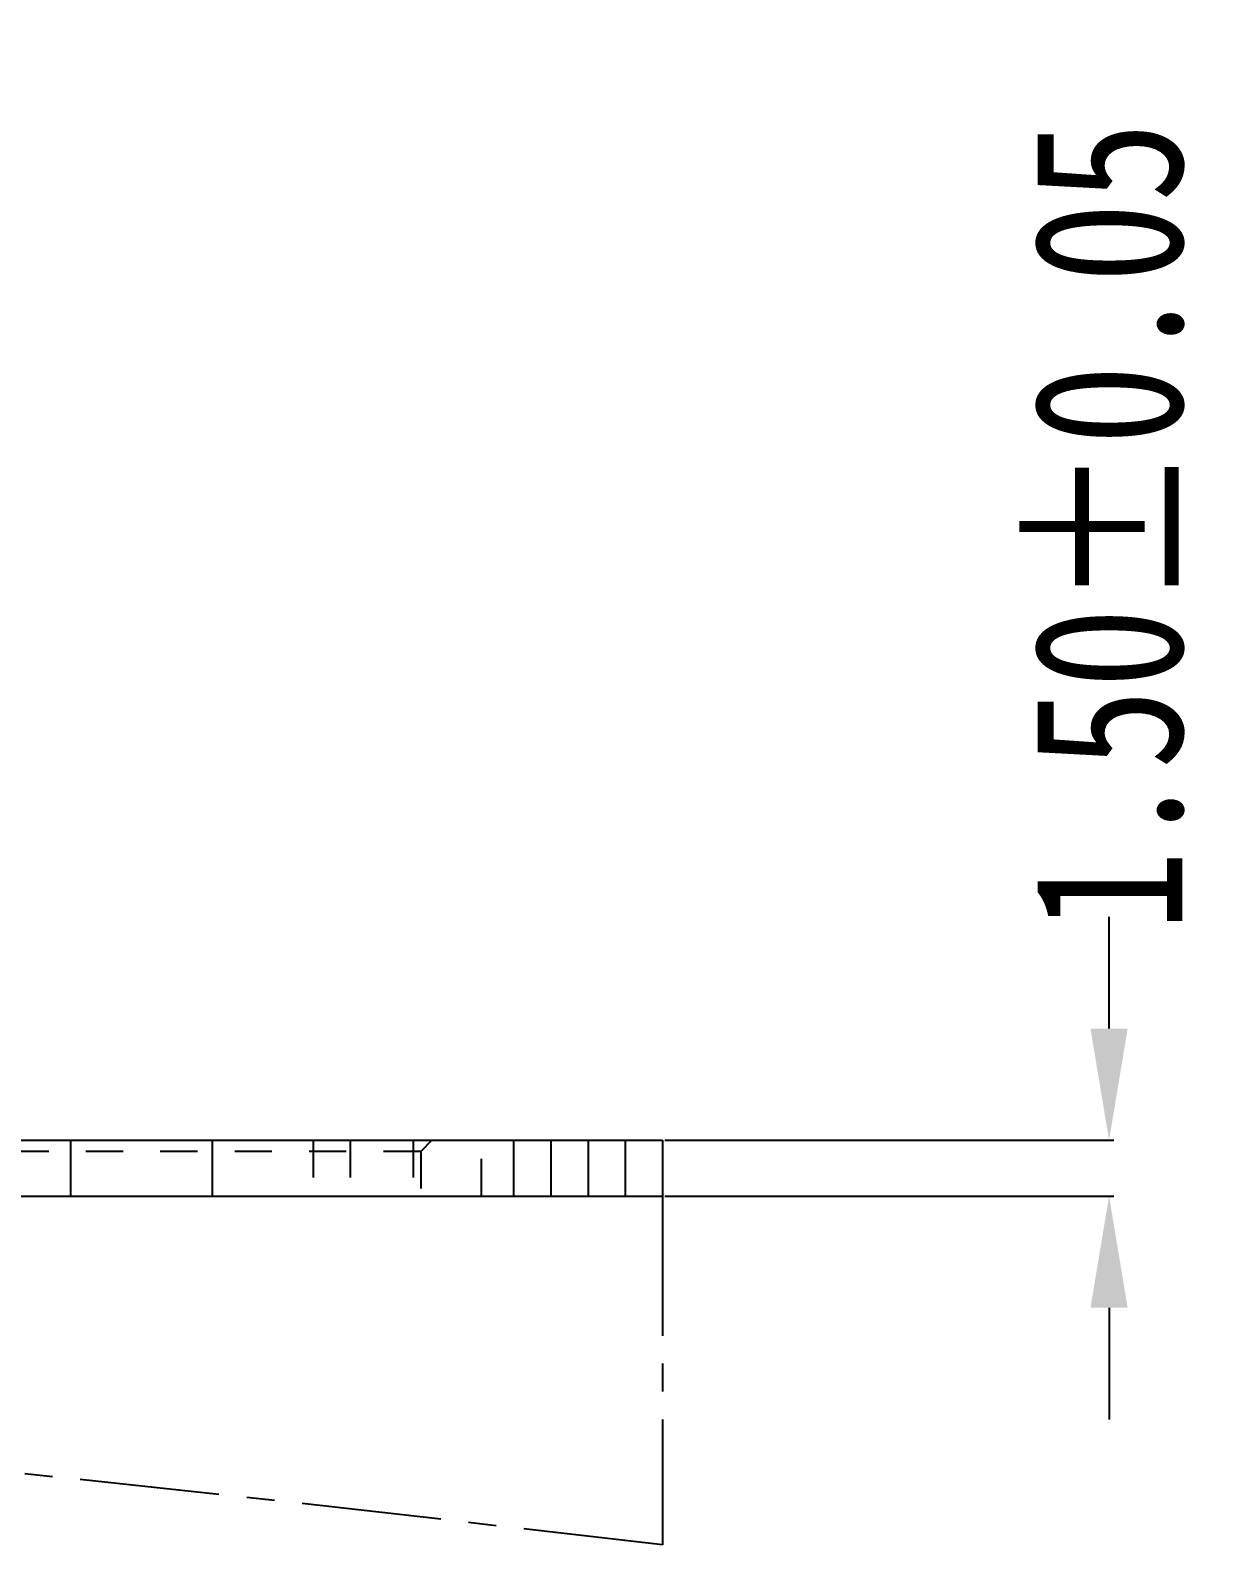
# Model space of a CAD drawing. Header units: inches. Extents: x 1246 to 1707, y -383 to -57.
# Drawn here: x 1620.93 to 1652.55, y -307.25 to -266.56 of the extents above; entities that cross this region are included whole.
import ezdxf

# ---------------------------------------------------------------- set-up
doc = ezdxf.new("R2010")
doc.units = ezdxf.units.IN
doc.header["$LTSCALE"] = 10
doc.header["$MEASUREMENT"] = 0
doc.header["$PDMODE"] = 3
doc.header["$PDSIZE"] = 0.3125
doc.linetypes.add('CENTER', pattern=[0.6, 0.375, -0.075, 0.075, -0.075])
doc.linetypes.add('HIDDEN', pattern=[0.2, 0.1, -0.1])
doc.layers.get('0').update_dxf_attribs({"linetype": 'CONTINUOUS'})
doc.layers.get('Defpoints').update_dxf_attribs({"linetype": 'CONTINUOUS'})
doc.layers.add('DEFAULT_2', color=8, linetype='HIDDEN')
doc.styles.get("Standard").update_dxf_attribs({"font": 'txt', "width": 0.8})
doc.dimstyles.get("Standard").update_dxf_attribs({"dimtxt": 4, "dimasz": 3, "dimexe": 0.125, "dimexo": 0.0625, "dimgap": 0.09, "dimtad": 0, "dimzin": 4, "dimdsep": 46, "dimtxsty": 'Standard', "dimcen": 0.09, "dimclrd": 4, "dimclre": 4, "dimclrt": 1, "dimadec": 0, "dimazin": 0, "dimtp": 0.01, "dimtm": 0.01, "dimtfac": 1, "dimtofl": 0, "dimtmove": 0, "dimatfit": 3, "dimfxl": 1, "dimtolj": 1, "dimtzin": 4, "dimarcsym": 0})

# ---------------------------------------------------------------- blocks, each defined once
blk = doc.blocks.new('*D25')
at = {"color": 4, "lineweight": -2}
for p, q in [((1649.93, -293.386), (1649.93, -290.386)), ((1637.99, -296.386), (1650.055, -296.386)), ((1637.99, -297.886), (1650.055, -297.886)), ((1649.93, -300.886), (1649.93, -303.886))]:
    blk.add_line(p, q, dxfattribs=at)
at = {"color": 4}
for points in [[(1649.43, -293.386), (1650.43, -293.386), (1649.93, -296.386)], [(1650.43, -300.886), (1649.43, -300.886), (1649.93, -297.886)]]:
    blk.add_solid(points, dxfattribs=at)
at = {"layer": 'Defpoints', "color": 0}
for p in [(1637.927, -296.386), (1637.927, -297.886), (1649.93, -297.886)]:
    blk.add_point(p, dxfattribs=at)
at = {"color": 2, "insert": (1649.93, -279.896), "char_height": 4, "attachment_point": 5, "rotation": 90}
blk.add_mtext('1.50%%P0.05', dxfattribs=at)

msp = doc.modelspace()

# ---------------------------------------------------------------- linework, layer by layer
at = {"color": 7, "linetype": 'Continuous'}
for p, q in [((1319.631, -296.386), (1637.927, -296.386)), ((1622.021, -297.886), (1622.021, -296.386)), ((1625.819, -296.386), (1625.819, -297.886)), ((1633.927, -297.886), (1633.927, -296.386)), ((1634.927, -296.386), (1634.927, -297.886)), ((1635.927, -296.386), (1635.927, -297.886)), ((1636.927, -297.886), (1636.927, -296.386)), ((1637.927, -296.386), (1637.927, -297.886)), ((1319.631, -297.886), (1637.927, -297.886))]:
    msp.add_line(p, q, dxfattribs=at)
at = {"linetype": 'CENTER'}
msp.add_line((1637.927, -297.886), (1637.927, -307.252), dxfattribs=at)
msp.add_arc((1478.779, -1654.649), 1356.763, 83.263712, 96.736288, dxfattribs=at)
at = {"layer": 'DEFAULT_2', "color": 8, "linetype": 'HIDDEN'}
for p, q in [((1628.533, -296.386), (1628.533, -297.886)), ((1629.53, -296.386), (1629.53, -297.886)), ((1631.227, -296.386), (1631.227, -297.886)), ((1631.727, -296.386), (1631.427, -296.686)), ((1633.065, -297.886), (1633.065, -296.386)), ((1631.427, -296.686), (1617.427, -296.686)), ((1631.427, -296.686), (1631.427, -297.886))]:
    msp.add_line(p, q, dxfattribs=at)

# ---------------------------------------------------------------- dimensions: what is measured, and where the dimension line sits
dim = msp.add_linear_dim(base=(1649.93, -297.886), p1=(1637.927, -296.386), p2=(1637.927, -297.886), angle=90, text='<>%%P0.05', dimstyle='Standard', override={"dimclrt": 2})
dim.commit()
dim.dimension.update_dxf_attribs({"geometry": '*D25', "text_midpoint": (1649.93, -279.896), "dimtype": 160})

doc.saveas('drawing.dxf')
